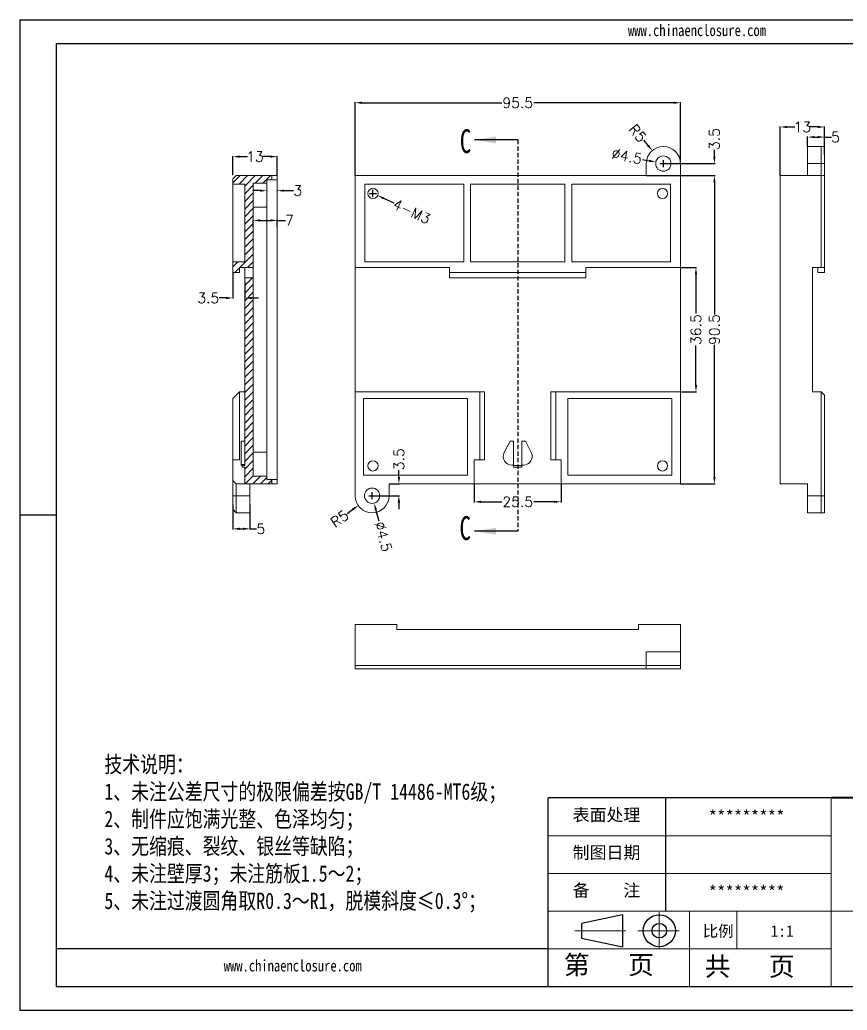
# Model space of a CAD drawing. Header units: inches. Extents: x 918 to 1969, y 1101 to 1392.
# Drawn here: x 917.7 to 1160.6, y 1101 to 1391.8 of the extents above; entities that cross this region are included whole.
import ezdxf

# ---------------------------------------------------------------- set-up
doc = ezdxf.new("R2010")
doc.units = ezdxf.units.IN
doc.linetypes.add('CENTER2', pattern=[28.575, 19.05, -3.175, 3.175, -3.175])
doc.linetypes.add('HIDDEN', pattern=[1.905, 1.27, -0.635])
doc.layers.add('文字', color=81, linetype='Continuous')
for name, color, linetype, lineweight in [('粗实线', 7, 'Continuous', 30), ('细实线', 3, 'Continuous', 9), ('细点划线', 2, 'CENTER2', 9)]:
    doc.layers.add(name, color=color, linetype=linetype, lineweight=lineweight)
doc.styles.add('SLDTEXTSTYLE5', font='TXT', dxfattribs={"width": 0.7})
doc.styles.get("Standard").update_dxf_attribs({"font": 'txt', "bigfont": 'gbcbig.shx'})
doc.styles.add('宋体', font='', dxfattribs={"width": 0.8, "height": 3.5})
doc.styles.get('宋体').set_extended_font_data('SimSun')
doc.dimstyles.new('3', dxfattribs={"dimtxt": 3, "dimasz": 2, "dimexe": 0.18, "dimexo": 0.0625, "dimgap": 0.2, "dimtad": 0, "dimzin": 12, "dimdsep": 46, "dimtxsty": 'Standard', "dimcen": 1, "dimclrd": 3, "dimclre": 3, "dimadec": 0, "dimazin": 0, "dimtfac": 1, "dimtofl": 0, "dimtmove": 0, "dimatfit": 3, "dimfxl": 0, "dimtolj": 1, "dimtzin": 0, "dimarcsym": 0})

# ---------------------------------------------------------------- blocks, each defined once
blk = doc.blocks.new('*D131')
at = {"color": 3, "lineweight": -2, "transparency": 16777216}
for p, q in [((1020.39, 1340.81), (1022.39, 1340.81)), ((1021.39, 1339.81), (1021.39, 1341.81)), ((1027.6, 1337.91), (1024.56, 1339.33))]:
    blk.add_line(p, q, dxfattribs=at)
at = {"color": 3, "transparency": 16777216}
blk.add_solid([(1024.7, 1339.63), (1024.42, 1339.03), (1022.75, 1340.17)], dxfattribs=at)
at = {"layer": 'Defpoints', "color": 0, "transparency": 16777216}
for p in [(1020.03, 1341.44), (1022.75, 1340.17)]:
    blk.add_point(p, dxfattribs=at)
at = {"color": 0, "transparency": 16777216, "insert": (1032.77, 1335.49), "char_height": 3, "attachment_point": 5, "rotation": 334.9599}
blk.add_mtext('\\A1;4-M3', dxfattribs=at)
blk = doc.blocks.new('*D132')
at = {"color": 3, "lineweight": -2, "transparency": 16777216}
for p, q in [((1016.14, 1346.12), (1016.14, 1367.6)), ((1018.14, 1367.42), (1059.19, 1367.42)), ((1109.64, 1367.42), (1068.59, 1367.42)), ((1111.64, 1349.62), (1111.64, 1367.6))]:
    blk.add_line(p, q, dxfattribs=at)
at = {"color": 3, "transparency": 16777216}
for points in [[(1018.14, 1367.76), (1018.14, 1367.09), (1016.14, 1367.42)], [(1109.64, 1367.76), (1109.64, 1367.09), (1111.64, 1367.42)]]:
    blk.add_solid(points, dxfattribs=at)
at = {"layer": 'Defpoints', "color": 0, "transparency": 16777216}
for p in [(1111.64, 1367.42), (1111.64, 1349.56), (1016.14, 1346.06)]:
    blk.add_point(p, dxfattribs=at)
at = {"color": 0, "transparency": 16777216, "insert": (1063.89, 1367.42), "char_height": 3, "attachment_point": 5}
blk.add_mtext('\\A1;95.5', dxfattribs=at)
blk = doc.blocks.new('*D133')
at = {"color": 3, "lineweight": -2, "transparency": 16777216}
for p, q in [((1101.7, 1346.06), (1121.81, 1346.06)), ((1121.63, 1344.06), (1121.63, 1305.26)), ((1121.63, 1257.56), (1121.63, 1296.36)), ((1111.7, 1255.56), (1121.81, 1255.56))]:
    blk.add_line(p, q, dxfattribs=at)
at = {"color": 3, "transparency": 16777216}
for points in [[(1121.29, 1344.06), (1121.96, 1344.06), (1121.63, 1346.06)], [(1121.29, 1257.56), (1121.96, 1257.56), (1121.63, 1255.56)]]:
    blk.add_solid(points, dxfattribs=at)
at = {"layer": 'Defpoints', "color": 0, "transparency": 16777216}
for p in [(1101.64, 1346.06), (1111.64, 1255.56), (1121.63, 1255.56)]:
    blk.add_point(p, dxfattribs=at)
at = {"color": 0, "transparency": 16777216, "insert": (1121.63, 1300.81), "char_height": 3, "attachment_point": 5, "rotation": 90}
blk.add_mtext('\\A1;90.5', dxfattribs=at)
blk = doc.blocks.new('*D134')
at = {"color": 3, "lineweight": -2, "transparency": 16777216}
for p, q in [((1121.63, 1351.56), (1121.63, 1353.56)), ((1106.7, 1349.56), (1121.81, 1349.56)), ((1111.82, 1346.06), (1121.81, 1346.06)), ((1121.63, 1344.06), (1121.63, 1342.06))]:
    blk.add_line(p, q, dxfattribs=at)
at = {"color": 3, "transparency": 16777216}
for points in [[(1121.29, 1351.56), (1121.96, 1351.56), (1121.63, 1349.56)], [(1121.29, 1344.06), (1121.96, 1344.06), (1121.63, 1346.06)]]:
    blk.add_solid(points, dxfattribs=at)
at = {"layer": 'Defpoints', "color": 0, "transparency": 16777216}
for p in [(1106.64, 1349.56), (1111.75, 1346.06), (1121.63, 1346.06)]:
    blk.add_point(p, dxfattribs=at)
at = {"color": 0, "transparency": 16777216, "insert": (1121.63, 1356.76), "char_height": 3, "attachment_point": 5, "rotation": 90}
blk.add_mtext('\\A1;3.5', dxfattribs=at)
blk = doc.blocks.new('*D135')
at = {"color": 3, "lineweight": -2, "transparency": 16777216}
for p, q in [((1100.83, 1356.43), (1102.12, 1354.9)), ((1105.64, 1349.56), (1107.64, 1349.56)), ((1106.64, 1348.56), (1106.64, 1350.56))]:
    blk.add_line(p, q, dxfattribs=at)
at = {"color": 3, "transparency": 16777216}
blk.add_solid([(1102.37, 1355.12), (1101.86, 1354.69), (1103.41, 1353.38)], dxfattribs=at)
at = {"layer": 'Defpoints', "color": 0, "transparency": 16777216}
for p in [(1103.41, 1353.38), (1106.64, 1349.56)]:
    blk.add_point(p, dxfattribs=at)
at = {"color": 0, "transparency": 16777216, "insert": (1099.08, 1358.49), "char_height": 3, "attachment_point": 5, "rotation": 310.2386}
blk.add_mtext('\\A1;R5', dxfattribs=at)
blk = doc.blocks.new('*D136')
at = {"color": 3, "lineweight": -2, "transparency": 16777216}
for p, q in [((1100.51, 1350.8), (1102.47, 1350.4)), ((1105.64, 1349.56), (1107.64, 1349.56)), ((1106.64, 1348.56), (1106.64, 1350.56))]:
    blk.add_line(p, q, dxfattribs=at)
at = {"color": 3, "transparency": 16777216}
blk.add_solid([(1102.54, 1350.73), (1102.41, 1350.08), (1104.43, 1350.01)], dxfattribs=at)
at = {"layer": 'Defpoints', "color": 0, "transparency": 16777216}
for p in [(1104.43, 1350.01), (1108.85, 1349.11)]:
    blk.add_point(p, dxfattribs=at)
at = {"color": 0, "transparency": 16777216, "insert": (1095.91, 1351.73), "char_height": 3, "attachment_point": 5, "rotation": 348.5565}
blk.add_mtext('\\A1;∅4.5', dxfattribs=at)
blk = doc.blocks.new('*D137')
at = {"color": 3, "lineweight": -2, "transparency": 16777216}
for p, q in [((1029.01, 1257.56), (1029.01, 1259.56)), ((1026.2, 1255.56), (1029.19, 1255.56)), ((1021.2, 1252.06), (1029.19, 1252.06)), ((1029.01, 1250.06), (1029.01, 1248.06))]:
    blk.add_line(p, q, dxfattribs=at)
at = {"color": 3, "transparency": 16777216}
for points in [[(1028.67, 1257.56), (1029.34, 1257.56), (1029.01, 1255.56)], [(1028.67, 1250.06), (1029.34, 1250.06), (1029.01, 1252.06)]]:
    blk.add_solid(points, dxfattribs=at)
at = {"layer": 'Defpoints', "color": 0, "transparency": 16777216}
for p in [(1026.14, 1255.56), (1029.01, 1255.56), (1021.14, 1252.06)]:
    blk.add_point(p, dxfattribs=at)
at = {"color": 0, "transparency": 16777216, "insert": (1029.01, 1262.76), "char_height": 3, "attachment_point": 5, "rotation": 90}
blk.add_mtext('\\A1;3.5', dxfattribs=at)
blk = doc.blocks.new('*D138')
at = {"color": 3, "lineweight": -2, "transparency": 16777216}
for p, q in [((1020.14, 1252.06), (1022.14, 1252.06)), ((1021.14, 1251.06), (1021.14, 1253.06)), ((1013.79, 1246.86), (1015.42, 1248.02))]:
    blk.add_line(p, q, dxfattribs=at)
at = {"color": 3, "transparency": 16777216}
blk.add_solid([(1015.23, 1248.29), (1015.62, 1247.75), (1017.06, 1249.17)], dxfattribs=at)
at = {"layer": 'Defpoints', "color": 0, "transparency": 16777216}
for p in [(1021.14, 1252.06), (1017.06, 1249.17)]:
    blk.add_point(p, dxfattribs=at)
at = {"color": 0, "transparency": 16777216, "insert": (1011.59, 1245.31), "char_height": 3, "attachment_point": 5, "rotation": 35.2583}
blk.add_mtext('\\A1;R5', dxfattribs=at)
blk = doc.blocks.new('*D139')
at = {"color": 3, "lineweight": -2, "transparency": 16777216}
for p, q in [((1020.14, 1252.06), (1022.14, 1252.06)), ((1021.14, 1251.06), (1021.14, 1253.06)), ((1023.18, 1244.59), (1022.26, 1247.96))]:
    blk.add_line(p, q, dxfattribs=at)
at = {"color": 3, "transparency": 16777216}
blk.add_solid([(1022.58, 1248.05), (1021.94, 1247.87), (1021.73, 1249.89)], dxfattribs=at)
at = {"layer": 'Defpoints', "color": 0, "transparency": 16777216}
for p in [(1020.55, 1254.23), (1021.73, 1249.89)]:
    blk.add_point(p, dxfattribs=at)
at = {"color": 0, "transparency": 16777216, "insert": (1024.42, 1240.06), "char_height": 3, "attachment_point": 5, "rotation": 285.2907}
blk.add_mtext('\\A1;∅4.5', dxfattribs=at)
blk = doc.blocks.new('*D140')
at = {"color": 3, "lineweight": -2, "transparency": 16777216}
for p, q in [((1111.7, 1319.06), (1116.4, 1319.06)), ((1116.22, 1317.06), (1116.22, 1305.51)), ((1116.22, 1284.56), (1116.22, 1296.11)), ((1111.7, 1282.56), (1116.4, 1282.56))]:
    blk.add_line(p, q, dxfattribs=at)
at = {"color": 3, "transparency": 16777216}
for points in [[(1115.89, 1317.06), (1116.55, 1317.06), (1116.22, 1319.06)], [(1115.89, 1284.56), (1116.55, 1284.56), (1116.22, 1282.56)]]:
    blk.add_solid(points, dxfattribs=at)
at = {"layer": 'Defpoints', "color": 0, "transparency": 16777216}
for p in [(1111.64, 1319.06), (1116.22, 1319.06), (1111.64, 1282.56)]:
    blk.add_point(p, dxfattribs=at)
at = {"color": 0, "transparency": 16777216, "insert": (1116.22, 1300.81), "char_height": 3, "attachment_point": 5, "rotation": 90}
blk.add_mtext('\\A1;36.5', dxfattribs=at)
blk = doc.blocks.new('*D141')
at = {"color": 3, "lineweight": -2, "transparency": 16777216}
for p, q in [((1051.14, 1255.5), (1051.14, 1250.08)), ((1076.64, 1255.5), (1076.64, 1250.08)), ((1053.14, 1250.26), (1059.19, 1250.26)), ((1074.64, 1250.26), (1068.59, 1250.26))]:
    blk.add_line(p, q, dxfattribs=at)
at = {"color": 3, "transparency": 16777216}
for points in [[(1053.14, 1250.59), (1053.14, 1249.93), (1051.14, 1250.26)], [(1074.64, 1250.59), (1074.64, 1249.93), (1076.64, 1250.26)]]:
    blk.add_solid(points, dxfattribs=at)
at = {"layer": 'Defpoints', "color": 0, "transparency": 16777216}
for p in [(1051.14, 1255.56), (1076.64, 1255.56), (1076.64, 1250.26)]:
    blk.add_point(p, dxfattribs=at)
at = {"color": 0, "transparency": 16777216, "insert": (1063.89, 1250.26), "char_height": 3, "attachment_point": 5}
blk.add_mtext('\\A1;25.5', dxfattribs=at)
blk = doc.blocks.new('*D142')
at = {"color": 3, "lineweight": -2, "transparency": 16777216}
for p, q in [((1140.96, 1346.12), (1140.96, 1360.49)), ((1142.96, 1360.31), (1145.26, 1360.31)), ((1151.96, 1360.31), (1149.66, 1360.31)), ((1153.96, 1354.62), (1153.96, 1360.49))]:
    blk.add_line(p, q, dxfattribs=at)
at = {"color": 3, "transparency": 16777216}
for points in [[(1142.96, 1360.64), (1142.96, 1359.98), (1140.96, 1360.31)], [(1151.96, 1360.64), (1151.96, 1359.98), (1153.96, 1360.31)]]:
    blk.add_solid(points, dxfattribs=at)
at = {"layer": 'Defpoints', "color": 0, "transparency": 16777216}
for p in [(1153.96, 1360.31), (1153.96, 1354.56), (1140.96, 1346.06)]:
    blk.add_point(p, dxfattribs=at)
at = {"color": 0, "transparency": 16777216, "insert": (1147.46, 1360.31), "char_height": 3, "attachment_point": 5}
blk.add_mtext('\\A1;13', dxfattribs=at)
blk = doc.blocks.new('*D143')
at = {"color": 3, "lineweight": -2, "transparency": 16777216}
for p, q in [((1148.96, 1354.62), (1148.96, 1357.53)), ((1150.96, 1357.35), (1151.96, 1357.35)), ((1153.96, 1352.12), (1153.96, 1357.53)), ((1153.96, 1357.35), (1155.96, 1357.35))]:
    blk.add_line(p, q, dxfattribs=at)
at = {"color": 3, "transparency": 16777216}
for points in [[(1150.96, 1357.68), (1150.96, 1357.02), (1148.96, 1357.35)], [(1151.96, 1357.68), (1151.96, 1357.02), (1153.96, 1357.35)]]:
    blk.add_solid(points, dxfattribs=at)
at = {"layer": 'Defpoints', "color": 0, "transparency": 16777216}
for p in [(1153.96, 1357.35), (1148.96, 1354.56), (1153.96, 1352.06)]:
    blk.add_point(p, dxfattribs=at)
at = {"color": 0, "transparency": 16777216, "insert": (1157.16, 1357.35), "char_height": 3, "attachment_point": 5}
blk.add_mtext('\\A1;5', dxfattribs=at)
blk = doc.blocks.new('*D154')
at = {"color": 3, "lineweight": -2, "transparency": 16777216}
for p, q in [((980.25, 1346.12), (980.25, 1351.78)), ((982.25, 1351.6), (984.55, 1351.6)), ((991.25, 1351.6), (988.95, 1351.6)), ((993.25, 1346.12), (993.25, 1351.78))]:
    blk.add_line(p, q, dxfattribs=at)
at = {"color": 3, "transparency": 16777216}
for points in [[(982.25, 1351.93), (982.25, 1351.27), (980.25, 1351.6)], [(991.25, 1351.93), (991.25, 1351.27), (993.25, 1351.6)]]:
    blk.add_solid(points, dxfattribs=at)
at = {"layer": 'Defpoints', "color": 0, "transparency": 16777216}
for p in [(993.25, 1351.6), (980.25, 1346.06), (993.25, 1346.06)]:
    blk.add_point(p, dxfattribs=at)
at = {"color": 0, "transparency": 16777216, "insert": (986.75, 1351.6), "char_height": 3, "attachment_point": 5}
blk.add_mtext('\\A1;13', dxfattribs=at)
blk = doc.blocks.new('*D155')
at = {"color": 3, "lineweight": -2, "transparency": 16777216}
for p, q in [((988.25, 1341.62), (986.25, 1341.62)), ((990.25, 1341.64), (990.25, 1341.44)), ((993.25, 1341.64), (993.25, 1341.44)), ((995.25, 1341.62), (998.1, 1341.62))]:
    blk.add_line(p, q, dxfattribs=at)
at = {"color": 3, "transparency": 16777216}
for points in [[(988.25, 1341.95), (988.25, 1341.29), (990.25, 1341.62)], [(995.25, 1341.95), (995.25, 1341.29), (993.25, 1341.62)]]:
    blk.add_solid(points, dxfattribs=at)
at = {"layer": 'Defpoints', "color": 0, "transparency": 16777216}
for p in [(990.25, 1341.7), (993.25, 1341.7), (993.25, 1341.62)]:
    blk.add_point(p, dxfattribs=at)
at = {"color": 0, "transparency": 16777216, "insert": (999.3, 1341.62), "char_height": 3, "attachment_point": 5}
blk.add_mtext('\\A1;3', dxfattribs=at)
blk = doc.blocks.new('*D156')
at = {"color": 3, "lineweight": -2, "transparency": 16777216}
for p, q in [((986.25, 1330.94), (986.25, 1333.06)), ((988.25, 1332.88), (991.25, 1332.88)), ((993.25, 1330.94), (993.25, 1333.06)), ((993.25, 1332.88), (995.68, 1332.88))]:
    blk.add_line(p, q, dxfattribs=at)
at = {"color": 3, "transparency": 16777216}
for points in [[(988.25, 1333.21), (988.25, 1332.54), (986.25, 1332.88)], [(991.25, 1333.21), (991.25, 1332.54), (993.25, 1332.88)]]:
    blk.add_solid(points, dxfattribs=at)
at = {"layer": 'Defpoints', "color": 0, "transparency": 16777216}
for p in [(993.25, 1332.88), (986.25, 1330.87), (993.25, 1330.87)]:
    blk.add_point(p, dxfattribs=at)
at = {"color": 0, "transparency": 16777216, "insert": (996.88, 1332.88), "char_height": 3, "attachment_point": 5}
blk.add_mtext('\\A1;7', dxfattribs=at)
blk = doc.blocks.new('*D157')
at = {"color": 3, "lineweight": -2, "transparency": 16777216}
for p, q in [((980.25, 1317.5), (980.25, 1309.93)), ((983.75, 1314.77), (983.75, 1309.93)), ((978.25, 1310.11), (976.25, 1310.11)), ((985.75, 1310.11), (987.75, 1310.11))]:
    blk.add_line(p, q, dxfattribs=at)
at = {"color": 3, "transparency": 16777216}
for points in [[(978.25, 1310.44), (978.25, 1309.77), (980.25, 1310.11)], [(985.75, 1310.44), (985.75, 1309.77), (983.75, 1310.11)]]:
    blk.add_solid(points, dxfattribs=at)
at = {"layer": 'Defpoints', "color": 0, "transparency": 16777216}
for p in [(980.25, 1317.56), (983.75, 1314.83), (980.25, 1310.11)]:
    blk.add_point(p, dxfattribs=at)
at = {"color": 0, "transparency": 16777216, "insert": (973.05, 1310.11), "char_height": 3, "attachment_point": 5}
blk.add_mtext('\\A1;3.5', dxfattribs=at)
blk = doc.blocks.new('*D158')
at = {"color": 3, "lineweight": -2, "transparency": 16777216}
for p, q in [((980.25, 1249.5), (980.25, 1242.15)), ((985.25, 1249.5), (985.25, 1242.15)), ((982.25, 1242.33), (983.25, 1242.33)), ((985.25, 1242.33), (987.25, 1242.33))]:
    blk.add_line(p, q, dxfattribs=at)
at = {"color": 3, "transparency": 16777216}
for points in [[(982.25, 1242.67), (982.25, 1242), (980.25, 1242.33)], [(983.25, 1242.67), (983.25, 1242), (985.25, 1242.33)]]:
    blk.add_solid(points, dxfattribs=at)
at = {"layer": 'Defpoints', "color": 0, "transparency": 16777216}
for p in [(980.25, 1249.56), (985.25, 1249.56), (985.25, 1242.33)]:
    blk.add_point(p, dxfattribs=at)
at = {"color": 0, "transparency": 16777216, "insert": (988.45, 1242.33), "char_height": 3, "attachment_point": 5}
blk.add_mtext('\\A1;5', dxfattribs=at)

msp = doc.modelspace()

# ---------------------------------------------------------------- hatches: boundary and pattern name
at = {"linetype": 'Continuous', "lineweight": 0}
h = msp.add_hatch(dxfattribs=at)
h.set_pattern_fill('ANSI31', color=4, scale=0.5, angle=3e-322, style=0)
h.paths.add_polyline_path([(980.246, 1317.559), (982.246, 1317.559), (982.246, 1319.059), (986.246, 1319.059), (986.246, 1343.809), (990.246, 1343.809), (990.246, 1344.809), (991.746, 1344.809), (991.746, 1346.059), (981.246, 1346.059), (980.246, 1345.059), (980.246, 1343.559), (983.746, 1343.559), (983.746, 1320.759), (980.246, 1320.759)], flags=0)
h = msp.add_hatch(dxfattribs=at)
h.set_pattern_fill('ANSI31', color=4, scale=0.5, angle=3e-322, style=0)
h.paths.add_polyline_path([(983.746, 1316.059), (983.746, 1260.959), (982.946, 1260.959), (982.946, 1260.459), (983.746, 1260.459), (983.746, 1255.559), (991.746, 1255.559), (991.746, 1256.809), (990.246, 1256.809), (990.246, 1257.809), (986.246, 1257.809), (986.246, 1316.059)], flags=0)

# ---------------------------------------------------------------- linework, layer by layer
for p, q in [((917.718, 1391.774), (1328.94, 1391.774)), ((917.718, 1391.774), (917.718, 1101.011)), ((928.359, 1384.851), (1322.017, 1384.851)), ((928.359, 1384.851), (928.359, 1107.934)), ((928.359, 1246.392), (917.718, 1246.392)), ((917.718, 1235.623), (917.718, 1101.011)), ((1155.867, 1163.317), (1072.792, 1163.317)), ((1072.792, 1107.934), (1072.792, 1163.317)), ((1107.406, 1130.087), (1107.406, 1163.317)), ((1072.792, 1119.011), (928.359, 1119.011)), ((928.359, 1107.934), (1322.017, 1107.934)), ((917.718, 1101.011), (1328.94, 1101.011)), ((917.718, 1101.011), (1108.099, 1101.011))]:
    msp.add_line(p, q)
at = {"color": 7, "linetype": 'Continuous', "lineweight": 30}
for p, q in [((1063.89, 1356.503), (1051.19, 1356.503)), ((1063.89, 1241.649), (1051.19, 1241.649))]:
    msp.add_line(p, q, dxfattribs=at)
at = {"color": 1, "linetype": 'HIDDEN', "lineweight": 30}
msp.add_line((1063.89, 1356.503), (1063.89, 1241.649), dxfattribs=at)
at = {"color": 7, "linetype": 'Continuous', "lineweight": 15}
for p, q in [((1153.958, 1354.559), (1148.958, 1354.559)), ((1148.958, 1354.559), (1148.958, 1349.559)), ((1152.958, 1354.559), (1152.958, 1349.559)), ((1153.958, 1354.559), (1153.958, 1349.559)), ((1101.64, 1349.559), (1101.64, 1346.059)), ((1111.64, 1319.059), (1111.64, 1349.559)), ((1148.958, 1349.559), (1153.958, 1349.559)), ((1148.958, 1349.559), (1148.958, 1346.059)), ((1152.958, 1349.559), (1152.958, 1346.059)), ((1153.958, 1349.559), (1153.958, 1346.059)), ((980.246, 1345.059), (981.246, 1346.059)), ((980.246, 1345.059), (980.246, 1343.559)), ((980.246, 1343.559), (983.746, 1343.559)), ((980.246, 1343.559), (980.246, 1320.759)), ((991.746, 1346.059), (981.246, 1346.059)), ((983.746, 1320.759), (983.746, 1343.559)), ((986.246, 1343.809), (990.246, 1343.809)), ((986.246, 1319.059), (986.246, 1343.809)), ((990.246, 1343.809), (990.246, 1344.809)), ((990.246, 1344.809), (991.746, 1344.809)), ((990.246, 1343.809), (990.246, 1336.809)), ((991.746, 1344.809), (991.746, 1346.059)), ((991.746, 1346.059), (993.246, 1346.059)), ((993.246, 1344.809), (991.746, 1344.809)), ((993.246, 1344.809), (993.246, 1346.059)), ((993.246, 1256.809), (993.246, 1344.809)), ((1016.14, 1346.059), (1016.14, 1319.059)), ((1101.64, 1346.059), (1016.14, 1346.059)), ((1048.035, 1343.559), (1019.035, 1343.559)), ((1019.035, 1343.559), (1019.035, 1320.759)), ((1048.035, 1320.759), (1048.035, 1343.559)), ((1077.744, 1343.559), (1050.035, 1343.559)), ((1050.035, 1343.559), (1050.035, 1320.759)), ((1077.744, 1320.759), (1077.744, 1343.559)), ((1108.744, 1343.559), (1079.744, 1343.559)), ((1079.744, 1343.559), (1079.744, 1320.759)), ((1108.744, 1320.759), (1108.744, 1343.559)), ((1153.958, 1346.059), (1140.958, 1346.059)), ((1140.958, 1346.059), (1140.958, 1255.559)), ((1152.958, 1346.059), (1152.958, 1319.059)), ((1153.958, 1346.059), (1153.958, 1319.059)), ((986.246, 1336.809), (990.246, 1336.809)), ((990.246, 1264.809), (990.246, 1336.809)), ((980.246, 1320.759), (980.246, 1317.559)), ((983.746, 1320.759), (980.246, 1320.759)), ((1019.035, 1320.759), (1048.035, 1320.759)), ((1050.035, 1320.759), (1077.744, 1320.759)), ((1079.744, 1320.759), (1108.744, 1320.759)), ((982.246, 1317.559), (980.246, 1317.559)), ((982.246, 1319.059), (986.246, 1319.059)), ((982.246, 1317.559), (982.246, 1319.059)), ((983.746, 1319.059), (983.746, 1316.059)), ((986.246, 1316.059), (986.246, 1319.059)), ((1016.14, 1319.059), (1043.89, 1319.059)), ((1016.14, 1319.059), (1016.14, 1282.559)), ((1043.89, 1319.059), (1043.89, 1317.559)), ((1043.89, 1317.559), (1083.89, 1317.559)), ((1043.89, 1317.559), (1043.89, 1316.059)), ((1083.89, 1317.559), (1083.89, 1319.059)), ((1083.89, 1319.059), (1111.64, 1319.059)), ((1083.89, 1316.059), (1083.89, 1317.559)), ((1111.64, 1282.559), (1111.64, 1319.059)), ((1150.458, 1319.059), (1153.958, 1319.059)), ((1150.458, 1319.059), (1150.458, 1282.559)), ((1151.958, 1319.059), (1151.958, 1317.559)), ((1151.958, 1317.559), (1153.958, 1317.559)), ((1153.958, 1319.059), (1153.958, 1317.559)), ((986.246, 1316.059), (983.746, 1316.059)), ((983.746, 1260.959), (983.746, 1316.059)), ((986.246, 1257.809), (986.246, 1316.059)), ((1043.89, 1316.059), (1083.89, 1316.059)), ((982.246, 1282.559), (980.246, 1280.559)), ((982.246, 1282.559), (982.246, 1262.559)), ((982.246, 1282.559), (983.746, 1282.559)), ((1016.14, 1282.559), (1016.14, 1252.059)), ((1052.74, 1282.559), (1016.14, 1282.559)), ((1052.74, 1282.559), (1052.74, 1262.559)), ((1052.74, 1282.559), (1054.14, 1282.559)), ((1054.14, 1282.559), (1054.14, 1262.559)), ((1075.04, 1282.559), (1073.64, 1282.559)), ((1073.64, 1282.559), (1073.64, 1262.559)), ((1075.04, 1282.559), (1075.04, 1262.559)), ((1111.64, 1282.559), (1075.04, 1282.559)), ((1111.64, 1255.559), (1111.64, 1282.559)), ((1152.958, 1282.559), (1150.458, 1282.559)), ((1153.958, 1281.559), (1152.958, 1282.559)), ((1152.958, 1282.559), (1152.958, 1252.059)), ((980.246, 1280.559), (980.246, 1262.559)), ((1018.64, 1258.059), (1018.64, 1280.559)), ((1018.64, 1280.559), (1049.14, 1280.559)), ((1049.14, 1280.559), (1049.14, 1258.059)), ((1078.64, 1280.559), (1078.64, 1258.059)), ((1109.14, 1280.559), (1078.64, 1280.559)), ((1109.14, 1258.059), (1109.14, 1280.559)), ((1153.958, 1281.559), (1153.958, 1252.059)), ((982.746, 1268.059), (983.746, 1268.059)), ((982.746, 1261.259), (982.746, 1268.059)), ((1061.64, 1268.059), (1059.916, 1264.701)), ((1062.64, 1268.059), (1061.64, 1268.059)), ((1062.64, 1261.259), (1062.64, 1268.059)), ((1066.14, 1268.059), (1065.14, 1268.059)), ((1065.14, 1268.059), (1065.14, 1261.259)), ((1067.864, 1264.701), (1066.14, 1268.059)), ((982.246, 1262.559), (980.246, 1262.559)), ((980.246, 1262.559), (980.246, 1256.559)), ((990.246, 1264.809), (986.246, 1264.809)), ((990.246, 1257.809), (990.246, 1264.809)), ((1052.74, 1262.559), (1051.14, 1262.559)), ((1051.14, 1262.559), (1051.14, 1255.559)), ((1054.14, 1262.559), (1052.74, 1262.559)), ((1073.64, 1262.559), (1075.04, 1262.559)), ((1075.04, 1262.559), (1076.64, 1262.559)), ((1076.64, 1255.559), (1076.64, 1262.559)), ((982.746, 1261.259), (983.746, 1261.259)), ((982.746, 1261.059), (982.746, 1261.259)), ((983.746, 1261.059), (982.746, 1261.059)), ((982.946, 1260.959), (982.946, 1260.459)), ((983.746, 1260.959), (982.946, 1260.959)), ((982.946, 1260.459), (983.746, 1260.459)), ((983.746, 1255.559), (983.746, 1260.459)), ((1062.14, 1261.059), (1062.44, 1261.059)), ((1062.64, 1260.959), (1062.64, 1260.459)), ((1065.14, 1260.959), (1062.64, 1260.959)), ((1062.64, 1260.459), (1065.14, 1260.459)), ((1065.14, 1260.459), (1065.14, 1260.959)), ((1065.34, 1261.059), (1065.64, 1261.059)), ((980.246, 1256.559), (981.246, 1255.559)), ((980.246, 1252.059), (980.246, 1256.559)), ((990.246, 1257.809), (986.246, 1257.809)), ((990.246, 1256.809), (990.246, 1257.809)), ((991.746, 1256.809), (990.246, 1256.809)), ((991.746, 1255.559), (991.746, 1256.809)), ((993.246, 1256.809), (991.746, 1256.809)), ((993.246, 1256.809), (993.246, 1255.559)), ((1049.14, 1258.059), (1018.64, 1258.059)), ((1078.64, 1258.059), (1109.14, 1258.059)), ((980.246, 1252.059), (980.246, 1255.559)), ((983.746, 1255.559), (981.246, 1255.559)), ((981.246, 1255.559), (981.246, 1252.059)), ((983.746, 1255.559), (991.746, 1255.559)), ((985.246, 1252.059), (985.246, 1255.559)), ((985.246, 1252.059), (985.246, 1255.559)), ((991.746, 1255.559), (993.246, 1255.559)), ((1026.14, 1252.059), (1026.14, 1255.559)), ((1026.14, 1255.559), (1051.14, 1255.559)), ((1076.64, 1255.559), (1051.14, 1255.559)), ((1076.64, 1255.559), (1111.64, 1255.559)), ((1148.958, 1255.559), (1140.958, 1255.559)), ((1148.958, 1255.559), (1148.958, 1252.059)), ((985.246, 1252.059), (980.246, 1252.059)), ((980.246, 1247.059), (980.246, 1252.059)), ((981.246, 1252.059), (980.246, 1252.059)), ((980.246, 1248.059), (980.246, 1252.059)), ((981.246, 1252.059), (981.246, 1247.059)), ((985.246, 1252.059), (981.246, 1252.059)), ((985.246, 1247.059), (985.246, 1252.059)), ((985.246, 1247.059), (985.246, 1252.059)), ((1148.958, 1252.059), (1153.958, 1252.059)), ((1148.958, 1252.059), (1148.958, 1247.059)), ((1152.958, 1252.059), (1152.958, 1247.059)), ((1153.958, 1252.059), (1153.958, 1247.059)), ((980.246, 1248.059), (981.246, 1247.059)), ((981.246, 1247.059), (985.246, 1247.059)), ((981.246, 1247.059), (985.246, 1247.059)), ((1148.958, 1247.059), (1153.958, 1247.059)), ((1016.14, 1201.238), (1016.14, 1214.238)), ((1028.39, 1214.238), (1016.14, 1214.238)), ((1028.39, 1212.738), (1028.39, 1214.238)), ((1099.39, 1212.738), (1028.39, 1212.738)), ((1099.39, 1214.238), (1099.39, 1212.738)), ((1111.64, 1214.238), (1099.39, 1214.238)), ((1111.64, 1205.738), (1111.64, 1214.238)), ((1101.64, 1206.238), (1101.64, 1201.238)), ((1111.64, 1206.238), (1101.64, 1206.238)), ((1111.64, 1206.238), (1111.64, 1201.238)), ((1101.64, 1202.238), (1016.14, 1202.238)), ((1101.64, 1201.238), (1016.14, 1201.238)), ((1111.64, 1202.238), (1101.64, 1202.238)), ((1111.64, 1201.238), (1101.64, 1201.238))]:
    msp.add_line(p, q, dxfattribs=at)
for centre, radius in [((1106.64, 1349.559), 2.25), ((1021.39, 1340.809), 1.5), ((1106.39, 1340.809), 1.5), ((1021.39, 1260.809), 1.5), ((1106.39, 1260.809), 1.5), ((1021.14, 1252.059), 2.25)]:
    msp.add_circle(centre, radius, dxfattribs=at)
for centre, radius, start, end in [((1106.64, 1349.559), 5, 0, 180), ((1062.14, 1263.559), 2.5, 152.82503, 270), ((1065.64, 1263.559), 2.5, 270, 27.17497), ((1062.44, 1261.259), 0.2, 270, 0), ((1065.34, 1261.259), 0.2, 180, 270), ((1021.14, 1252.059), 5, 180, 0)]:
    msp.add_arc(centre, radius, start, end, dxfattribs=at)
at = {"color": 7, "linetype": 'Continuous', "lineweight": 30}
for points in [[(1051.19, 1356.503), (1057.54, 1355.487), (1057.54, 1357.519)], [(1051.19, 1241.649), (1057.54, 1240.633), (1057.54, 1242.665)]]:
    msp.add_solid(points, dxfattribs=at)
at = {"layer": '粗实线', "color": 7, "lineweight": 40}
msp.add_line((1322.017, 1163.317), (1155.867, 1163.317), dxfattribs=at)
at = {"layer": '粗实线', "color": 7}
for p, q in [((1094.683, 1129.051), (1082.58, 1126.486)), ((1094.683, 1129.051), (1094.683, 1119.566)), ((1082.58, 1126.486), (1082.58, 1122.205)), ((1082.58, 1122.205), (1094.683, 1119.566))]:
    msp.add_line(p, q, dxfattribs=at)
for radius in [4.705, 2.14]:
    msp.add_circle((1105.455, 1124.346), radius, dxfattribs=at)
at = {"layer": '细实线', "color": 7}
for p, q in [((1155.867, 1163.317), (1155.867, 1107.934)), ((1155.867, 1152.241), (1072.792, 1152.241)), ((1155.867, 1141.164), (1072.792, 1141.164)), ((1322.017, 1130.087), (1072.792, 1130.087)), ((1114.329, 1130.087), (1114.329, 1107.934)), ((1128.175, 1130.087), (1128.175, 1119.011)), ((1155.867, 1119.011), (1072.792, 1119.011))]:
    msp.add_line(p, q, dxfattribs=at)
at = {"layer": '细点划线', "color": 7}
for p, q in [((1105.455, 1129.762), (1105.455, 1119.011)), ((1080.651, 1124.346), (1095.61, 1124.346)), ((1099.162, 1124.346), (1111.323, 1124.346))]:
    msp.add_line(p, q, dxfattribs=at)

# ---------------------------------------------------------------- texts
at = {"color": 7, "linetype": 'Continuous', "char_height": 7, "attachment_point": 1, "style": 'SLDTEXTSTYLE5'}
for insert in [(1046.895, 1359.649), (1046.802, 1246.057)]:
    msp.add_mtext('C', dxfattribs=dict(at, insert=insert))
at = {"char_height": 3.64275, "width": 2070.3594, "attachment_point": 1}
for s, insert in [('{\\fSimHei|b0|i0|c134|p49;表面处理}', (1080.016, 1160.174)), ('{\\fSimHei|b0|i0|c134|p49;*********}', (1119.914, 1159.705)), ('{\\fSimHei|b0|i0|c134|p49;制图日期}', (1080.016, 1149.097)), ('{\\fSimHei|b0|i0|c134|p49;备    注}', (1080.016, 1138.02)), ('{\\fSimHei|b0|i0|c134|p49;*********}', (1119.914, 1137.552))]:
    msp.add_mtext(s, dxfattribs=dict(at, insert=insert))
at = {"layer": '文字', "color": 0, "attachment_point": 1, "style": '宋体'}
for s, insert, char_height, width in [('www.chinaenclosure.com', (1096.242, 1390.378), 3.38454, 59.46312), ('{\\H1.111x;技术说明：\\P1、未注公差尺寸的极限偏差按GB/T 14486-MT6级；\\P2、制件应饱满光整、色泽均匀；\\P3、无缩痕、裂纹、银丝等缺陷；\\P4、未注壁厚3；未注筋板1.5～2；\\P5、未注过渡圆角取R0.3～R1，脱模斜度≤0.3%%D；}', (942.546, 1175.592), 4.32683, 157.59756), ('www.chinaenclosure.com', (977.583, 1115.769), 3.38454, 59.46312)]:
    msp.add_mtext(s, dxfattribs=dict(at, insert=insert, char_height=char_height, width=width))
at = {"layer": '细实线', "color": 7, "attachment_point": 1}
for s, insert, char_height, width in [('{\\fSimSun|b0|i0|c134|p54;比例}', (1118.206, 1125.892), 3.323, 14.58695), ('{\\fSimSun|b0|i0|c134|p54;1:1}', (1138.11, 1125.892), 3.323, 14.58695), ('{\\fSimSun|b0|i0|c134|p54;第   页}', (1077.452, 1117.107), 5.53834, 41.53754), ('{\\fSimSun|b0|i0|c134|p54; 共   页}', (1115.007, 1116.636), 5.53834, 41.53754)]:
    msp.add_mtext(s, dxfattribs=dict(at, insert=insert, char_height=char_height, width=width))

# ---------------------------------------------------------------- dimensions: what is measured, and where the dimension line sits
for base, p1, p2, picture, middle in [((1111.64, 1367.423), (1016.14, 1346.059), (1111.64, 1349.559), '*D132', (1063.89, 1367.423)), ((1153.958, 1360.309), (1140.958, 1346.059), (1153.958, 1354.559), '*D142', (1147.458, 1360.309)), ((1153.958, 1357.35), (1148.958, 1354.559), (1153.958, 1352.059), '*D143', (1157.158, 1357.35)), ((993.246, 1351.599), (980.246, 1346.059), (993.246, 1346.059), '*D154', (986.746, 1351.599)), ((980.246, 1310.106), (983.746, 1314.829), (980.246, 1317.559), '*D157', (973.046, 1310.106)), ((1076.64, 1250.259), (1051.14, 1255.559), (1076.64, 1255.559), '*D141', (1063.89, 1250.259)), ((985.246, 1242.333), (980.246, 1249.559), (985.246, 1249.559), '*D158', (988.446, 1242.333))]:
    dim = msp.add_linear_dim(base=base, p1=p1, p2=p2, dimstyle='3')
    dim.commit()
    dim.dimension.update_dxf_attribs({"geometry": picture, "text_midpoint": middle})
for center, mpoint, picture, middle in [((1106.64, 1349.559), (1103.41, 1353.376), '*D135', (1099.082, 1358.491)), ((1021.14, 1252.059), (1017.057, 1249.173), '*D138', (1011.586, 1245.305))]:
    dim = msp.add_radius_dim(center=center, mpoint=mpoint, dimstyle='3')
    dim.commit()
    dim.dimension.update_dxf_attribs({"geometry": picture, "text_midpoint": middle})
dim = msp.add_linear_dim(base=(1121.626, 1346.059), p1=(1106.64, 1349.559), p2=(1111.754, 1346.059), angle=90, dimstyle='3')
dim.commit()
dim.dimension.update_dxf_attribs({"geometry": '*D134', "text_midpoint": (1121.626, 1356.759), "dimtype": 160})
dim = msp.add_diameter_dim_2p(p1=(1108.845, 1349.113), p2=(1104.435, 1350.006), dimstyle='3')
dim.commit()
dim.dimension.update_dxf_attribs({"geometry": '*D136', "text_midpoint": (1095.907, 1351.732)})
for base, p1, p2, picture, middle in [((993.246, 1341.62), (990.246, 1341.699), (993.246, 1341.699), '*D155', (999.297, 1341.62)), ((993.246, 1332.877), (986.246, 1330.873), (993.246, 1330.873), '*D156', (996.885, 1332.877))]:
    dim = msp.add_linear_dim(base=base, p1=p1, p2=p2, dimstyle='3')
    dim.commit()
    dim.dimension.update_dxf_attribs({"geometry": picture, "text_midpoint": middle, "dimtype": 160})
for base, p1, p2, picture, middle in [((1121.626, 1255.559), (1101.64, 1346.059), (1111.64, 1255.559), '*D133', (1121.626, 1300.809)), ((1116.22, 1319.059), (1111.64, 1282.559), (1111.64, 1319.059), '*D140', (1116.22, 1300.809)), ((1029.008, 1255.559), (1021.14, 1252.059), (1026.14, 1255.559), '*D137', (1029.008, 1262.759))]:
    dim = msp.add_linear_dim(base=base, p1=p1, p2=p2, angle=90, dimstyle='3')
    dim.commit()
    dim.dimension.update_dxf_attribs({"geometry": picture, "text_midpoint": middle})
dim = msp.add_diameter_dim_2p(p1=(1020.031, 1341.444), p2=(1022.749, 1340.175), text='4-M3', dimstyle='3')
dim.commit()
dim.dimension.update_dxf_attribs({"geometry": '*D131', "text_midpoint": (1032.766, 1335.495), "dimtype": 163})
dim = msp.add_diameter_dim_2p(p1=(1020.546, 1254.23), p2=(1021.733, 1249.889), dimstyle='3')
dim.commit()
dim.dimension.update_dxf_attribs({"geometry": '*D139', "text_midpoint": (1024.42, 1240.06), "dimtype": 163})

doc.saveas('drawing.dxf')
